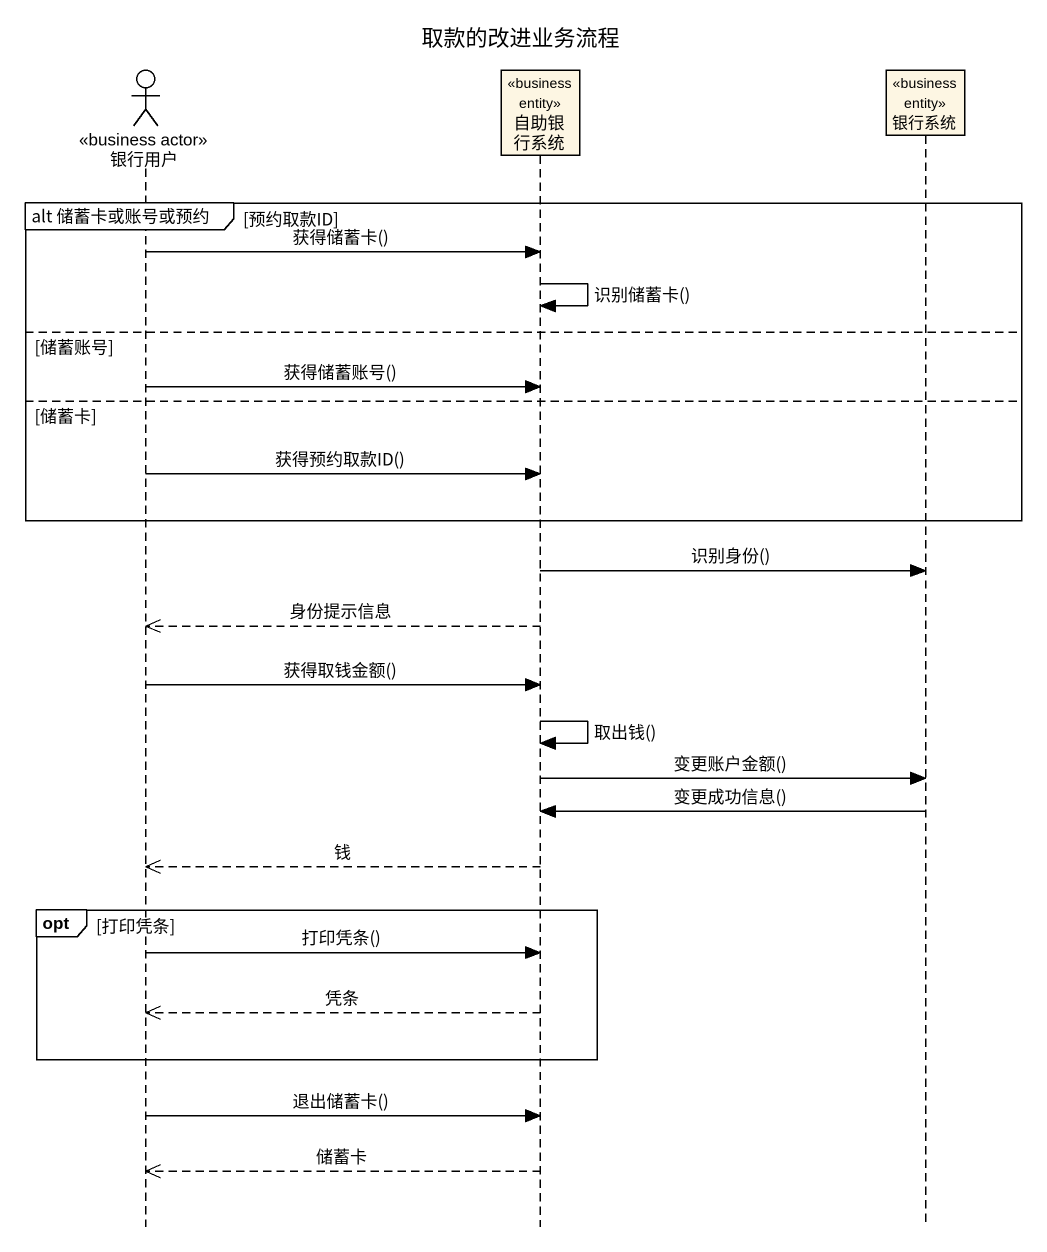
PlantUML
@startuml
title 取款的改进业务流程
hide footbox
actor 银行用户 <<business actor>>
participant 自助银行系统 <<business entity>>
participant 银行系统 <<business entity>>

group alt 储蓄卡或账号或预约 [预约取款ID]
  银行用户 -> 自助银行系统 : 获得储蓄卡()
  自助银行系统 -> 自助银行系统 : 识别储蓄卡()
else 储蓄账号
  银行用户 -> 自助银行系统 : 获得储蓄账号()
else 储蓄卡
  银行用户 -> 自助银行系统 : 获得预约取款ID()
end
自助银行系统 -> 银行系统 : 识别身份()
自助银行系统 -->> 银行用户 : 身份提示信息
银行用户 -> 自助银行系统 : 获得取钱金额()
自助银行系统 -> 自助银行系统 : 取出钱()
自助银行系统 -> 银行系统 : 变更账户金额()
银行系统 -> 自助银行系统 : 变更成功信息()
自助银行系统 -->> 银行用户 : 钱
opt 打印凭条
  银行用户 -> 自助银行系统 : 打印凭条()
  自助银行系统 -->> 银行用户 : 凭条
end
银行用户 -> 自助银行系统 : 退出储蓄卡()
自助银行系统 -->> 银行用户 : 储蓄卡
@enduml
